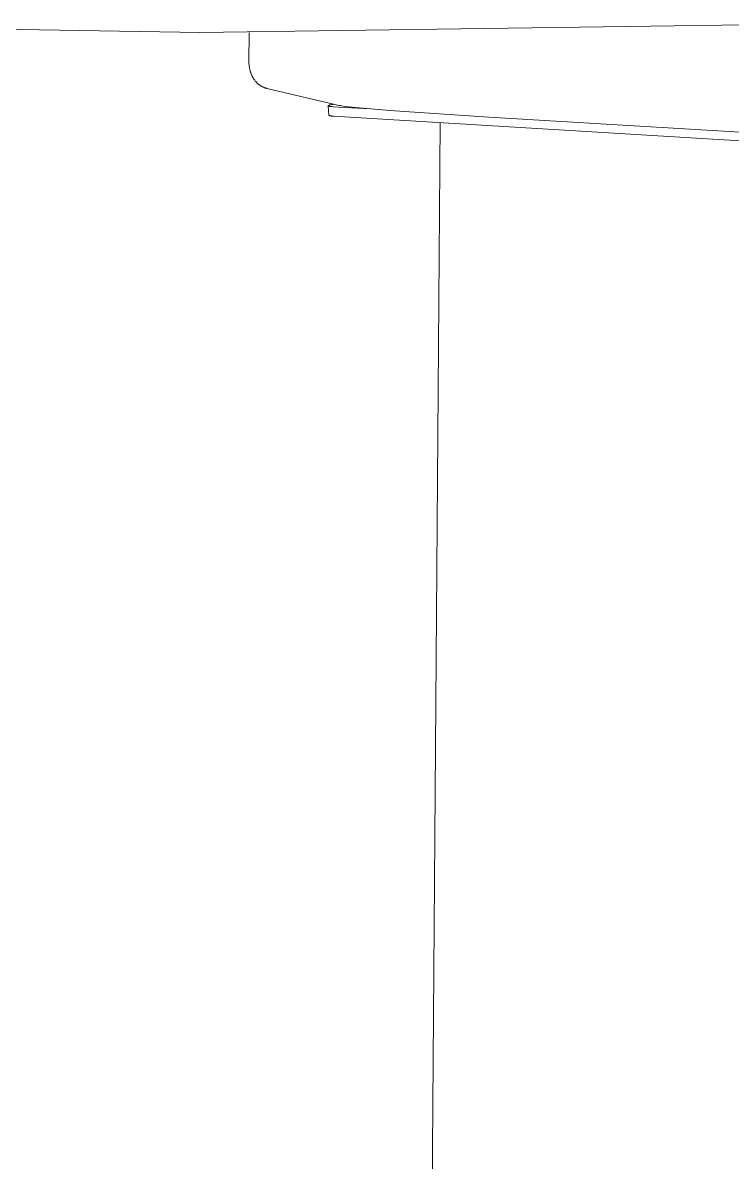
# Model space of a CAD drawing. Header units: inches. Extents: x 34 to 350, y 156 to 377.
# Drawn here: x 147.68 to 157.78, y 226.72 to 242.94 of the extents above; entities that cross this region are included whole.
import ezdxf

# ---------------------------------------------------------------- set-up
doc = ezdxf.new("R2010")
doc.units = ezdxf.units.IN
doc.header["$MEASUREMENT"] = 0
doc.layers.add('DIMS', color=7, linetype='Continuous')

# ---------------------------------------------------------------- blocks, each defined once
blk = doc.blocks.new('block 426')
at = {"layer": 'DIMS', "color": 7, "lineweight": 18, "true_color": 0xffffff}
blk.add_lwpolyline([(152.037, 241.62), (152.031, 241.754)], dxfattribs=at)
blk = doc.blocks.new('block 428')
at = {"layer": 'DIMS', "color": 7, "lineweight": 18, "true_color": 0xffffff}
blk.add_lwpolyline([(153.625, 241.515), (153.338, 203.37)], dxfattribs=at)
blk = doc.blocks.new('block 431')
at = {"layer": 'DIMS', "color": 7, "lineweight": 18, "true_color": 0xffffff}
blk.add_lwpolyline([(152.188, 241.76), (151.159, 242.001)], dxfattribs=at)
blk = doc.blocks.new('block 503')
at = {"layer": 'DIMS', "color": 7, "lineweight": 18, "true_color": 0xffffff}
blk.add_lwpolyline([(158.304, 242.91), (150.203, 242.796)], dxfattribs=at)
blk = doc.blocks.new('block 504')
at = {"layer": 'DIMS', "color": 7, "lineweight": 18, "true_color": 0xffffff}
blk.add_lwpolyline([(150.203, 242.796), (141.926, 242.936)], dxfattribs=at)
blk = doc.blocks.new('block 766')
at = {"layer": 'DIMS', "color": 7, "lineweight": 18, "true_color": 0xffffff}
blk.add_lwpolyline([(152.1, 241.741), (152.085, 241.742)], dxfattribs=at)
blk = doc.blocks.new('block 767')
at = {"layer": 'DIMS', "color": 7, "lineweight": 18, "true_color": 0xffffff}
blk.add_lwpolyline([(152.085, 241.742), (152.071, 241.743)], dxfattribs=at)
blk = doc.blocks.new('block 768')
at = {"layer": 'DIMS', "color": 7, "lineweight": 18, "true_color": 0xffffff}
blk.add_lwpolyline([(152.071, 241.743), (152.059, 241.745)], dxfattribs=at)
blk = doc.blocks.new('block 769')
at = {"layer": 'DIMS', "color": 7, "lineweight": 18, "true_color": 0xffffff}
blk.add_lwpolyline([(152.059, 241.745), (152.054, 241.745)], dxfattribs=at)
blk = doc.blocks.new('block 770')
at = {"layer": 'DIMS', "color": 7, "lineweight": 18, "true_color": 0xffffff}
blk.add_lwpolyline([(152.054, 241.745), (152.049, 241.746)], dxfattribs=at)
blk = doc.blocks.new('block 771')
at = {"layer": 'DIMS', "color": 7, "lineweight": 18, "true_color": 0xffffff}
blk.add_lwpolyline([(152.049, 241.746), (152.047, 241.747)], dxfattribs=at)
blk = doc.blocks.new('block 772')
at = {"layer": 'DIMS', "color": 7, "lineweight": 18, "true_color": 0xffffff}
blk.add_lwpolyline([(152.047, 241.747), (152.044, 241.747)], dxfattribs=at)
blk = doc.blocks.new('block 773')
at = {"layer": 'DIMS', "color": 7, "lineweight": 18, "true_color": 0xffffff}
blk.add_lwpolyline([(152.044, 241.747), (152.043, 241.748)], dxfattribs=at)
blk = doc.blocks.new('block 774')
at = {"layer": 'DIMS', "color": 7, "lineweight": 18, "true_color": 0xffffff}
blk.add_lwpolyline([(152.043, 241.748), (152.041, 241.748)], dxfattribs=at)
blk = doc.blocks.new('block 775')
at = {"layer": 'DIMS', "color": 7, "lineweight": 18, "true_color": 0xffffff}
blk.add_lwpolyline([(152.041, 241.748), (152.039, 241.749)], dxfattribs=at)
blk = doc.blocks.new('block 776')
at = {"layer": 'DIMS', "color": 7, "lineweight": 18, "true_color": 0xffffff}
blk.add_lwpolyline([(152.039, 241.749), (152.038, 241.749)], dxfattribs=at)
blk = doc.blocks.new('block 777')
at = {"layer": 'DIMS', "color": 7, "lineweight": 18, "true_color": 0xffffff}
blk.add_lwpolyline([(152.038, 241.749), (152.038, 241.749)], dxfattribs=at)
blk = doc.blocks.new('block 778')
at = {"layer": 'DIMS', "color": 7, "lineweight": 18, "true_color": 0xffffff}
blk.add_lwpolyline([(152.038, 241.749), (152.037, 241.749)], dxfattribs=at)
blk = doc.blocks.new('block 779')
at = {"layer": 'DIMS', "color": 7, "lineweight": 18, "true_color": 0xffffff}
blk.add_lwpolyline([(152.037, 241.749), (152.036, 241.75)], dxfattribs=at)
blk = doc.blocks.new('block 780')
at = {"layer": 'DIMS', "color": 7, "lineweight": 18, "true_color": 0xffffff}
blk.add_lwpolyline([(152.036, 241.75), (152.035, 241.75)], dxfattribs=at)
blk = doc.blocks.new('block 781')
at = {"layer": 'DIMS', "color": 7, "lineweight": 18, "true_color": 0xffffff}
blk.add_lwpolyline([(152.035, 241.75), (152.035, 241.75)], dxfattribs=at)
blk = doc.blocks.new('block 782')
at = {"layer": 'DIMS', "color": 7, "lineweight": 18, "true_color": 0xffffff}
blk.add_lwpolyline([(152.035, 241.75), (152.034, 241.751)], dxfattribs=at)
blk = doc.blocks.new('block 783')
at = {"layer": 'DIMS', "color": 7, "lineweight": 18, "true_color": 0xffffff}
blk.add_lwpolyline([(152.034, 241.751), (152.034, 241.751)], dxfattribs=at)
blk = doc.blocks.new('block 784')
at = {"layer": 'DIMS', "color": 7, "lineweight": 18, "true_color": 0xffffff}
blk.add_lwpolyline([(152.034, 241.751), (152.034, 241.751)], dxfattribs=at)
blk = doc.blocks.new('block 785')
at = {"layer": 'DIMS', "color": 7, "lineweight": 18, "true_color": 0xffffff}
blk.add_lwpolyline([(152.034, 241.751), (152.033, 241.751)], dxfattribs=at)
blk = doc.blocks.new('block 786')
at = {"layer": 'DIMS', "color": 7, "lineweight": 18, "true_color": 0xffffff}
blk.add_lwpolyline([(152.033, 241.751), (152.033, 241.751)], dxfattribs=at)
blk = doc.blocks.new('block 787')
at = {"layer": 'DIMS', "color": 7, "lineweight": 18, "true_color": 0xffffff}
blk.add_lwpolyline([(152.033, 241.751), (152.033, 241.751)], dxfattribs=at)
blk = doc.blocks.new('block 788')
at = {"layer": 'DIMS', "color": 7, "lineweight": 18, "true_color": 0xffffff}
blk.add_lwpolyline([(152.033, 241.751), (152.033, 241.751)], dxfattribs=at)
blk = doc.blocks.new('block 789')
at = {"layer": 'DIMS', "color": 7, "lineweight": 18, "true_color": 0xffffff}
blk.add_lwpolyline([(152.033, 241.751), (152.032, 241.752)], dxfattribs=at)
blk = doc.blocks.new('block 790')
at = {"layer": 'DIMS', "color": 7, "lineweight": 18, "true_color": 0xffffff}
blk.add_lwpolyline([(152.032, 241.752), (152.032, 241.752)], dxfattribs=at)
blk = doc.blocks.new('block 791')
at = {"layer": 'DIMS', "color": 7, "lineweight": 18, "true_color": 0xffffff}
blk.add_lwpolyline([(152.032, 241.752), (152.032, 241.752)], dxfattribs=at)
blk = doc.blocks.new('block 792')
at = {"layer": 'DIMS', "color": 7, "lineweight": 18, "true_color": 0xffffff}
blk.add_lwpolyline([(152.032, 241.752), (152.032, 241.752)], dxfattribs=at)
blk = doc.blocks.new('block 793')
at = {"layer": 'DIMS', "color": 7, "lineweight": 18, "true_color": 0xffffff}
blk.add_lwpolyline([(152.032, 241.752), (152.032, 241.752)], dxfattribs=at)
blk = doc.blocks.new('block 794')
at = {"layer": 'DIMS', "color": 7, "lineweight": 18, "true_color": 0xffffff}
blk.add_lwpolyline([(152.032, 241.752), (152.032, 241.752)], dxfattribs=at)
blk = doc.blocks.new('block 795')
at = {"layer": 'DIMS', "color": 7, "lineweight": 18, "true_color": 0xffffff}
blk.add_lwpolyline([(152.032, 241.752), (152.032, 241.753)], dxfattribs=at)
blk = doc.blocks.new('block 796')
at = {"layer": 'DIMS', "color": 7, "lineweight": 18, "true_color": 0xffffff}
blk.add_lwpolyline([(152.032, 241.753), (152.031, 241.753)], dxfattribs=at)
blk = doc.blocks.new('block 797')
at = {"layer": 'DIMS', "color": 7, "lineweight": 18, "true_color": 0xffffff}
blk.add_lwpolyline([(152.031, 241.753), (152.031, 241.753)], dxfattribs=at)
blk = doc.blocks.new('block 798')
at = {"layer": 'DIMS', "color": 7, "lineweight": 18, "true_color": 0xffffff}
blk.add_lwpolyline([(152.031, 241.753), (152.031, 241.753)], dxfattribs=at)
blk = doc.blocks.new('block 799')
at = {"layer": 'DIMS', "color": 7, "lineweight": 18, "true_color": 0xffffff}
blk.add_lwpolyline([(152.031, 241.753), (152.031, 241.753)], dxfattribs=at)
blk = doc.blocks.new('block 800')
at = {"layer": 'DIMS', "color": 7, "lineweight": 18, "true_color": 0xffffff}
blk.add_lwpolyline([(152.031, 241.753), (152.031, 241.753)], dxfattribs=at)
blk = doc.blocks.new('block 801')
at = {"layer": 'DIMS', "color": 7, "lineweight": 18, "true_color": 0xffffff}
blk.add_lwpolyline([(152.031, 241.753), (152.031, 241.753)], dxfattribs=at)
blk = doc.blocks.new('block 802')
at = {"layer": 'DIMS', "color": 7, "lineweight": 18, "true_color": 0xffffff}
blk.add_lwpolyline([(152.031, 241.753), (152.031, 241.753)], dxfattribs=at)
blk = doc.blocks.new('block 803')
at = {"layer": 'DIMS', "color": 7, "lineweight": 18, "true_color": 0xffffff}
blk.add_lwpolyline([(152.031, 241.753), (152.031, 241.754)], dxfattribs=at)
blk = doc.blocks.new('block 804')
at = {"layer": 'DIMS', "color": 7, "lineweight": 18, "true_color": 0xffffff}
blk.add_lwpolyline([(152.031, 241.754), (152.031, 241.754)], dxfattribs=at)
blk = doc.blocks.new('block 805')
at = {"layer": 'DIMS', "color": 7, "lineweight": 18, "true_color": 0xffffff}
blk.add_lwpolyline([(152.031, 241.754), (152.031, 241.754)], dxfattribs=at)
blk = doc.blocks.new('block 806')
at = {"layer": 'DIMS', "color": 7, "lineweight": 18, "true_color": 0xffffff}
blk.add_lwpolyline([(152.031, 241.754), (152.031, 241.754)], dxfattribs=at)
blk = doc.blocks.new('block 807')
at = {"layer": 'DIMS', "color": 7, "lineweight": 18, "true_color": 0xffffff}
blk.add_lwpolyline([(152.031, 241.754), (152.031, 241.754)], dxfattribs=at)
blk = doc.blocks.new('block 808')
at = {"layer": 'DIMS', "color": 7, "lineweight": 18, "true_color": 0xffffff}
blk.add_lwpolyline([(152.031, 241.754), (152.031, 241.754)], dxfattribs=at)
blk = doc.blocks.new('block 809')
at = {"layer": 'DIMS', "color": 7, "lineweight": 18, "true_color": 0xffffff}
blk.add_lwpolyline([(152.031, 241.754), (152.031, 241.754)], dxfattribs=at)
blk = doc.blocks.new('block 810')
at = {"layer": 'DIMS', "color": 7, "lineweight": 18, "true_color": 0xffffff}
blk.add_lwpolyline([(152.031, 241.754), (152.031, 241.754)], dxfattribs=at)
blk = doc.blocks.new('block 811')
at = {"layer": 'DIMS', "color": 7, "lineweight": 18, "true_color": 0xffffff}
blk.add_lwpolyline([(152.031, 241.754), (152.031, 241.755)], dxfattribs=at)
blk = doc.blocks.new('block 812')
at = {"layer": 'DIMS', "color": 7, "lineweight": 18, "true_color": 0xffffff}
blk.add_lwpolyline([(152.031, 241.755), (152.031, 241.755)], dxfattribs=at)
blk = doc.blocks.new('block 813')
at = {"layer": 'DIMS', "color": 7, "lineweight": 18, "true_color": 0xffffff}
blk.add_lwpolyline([(152.031, 241.755), (152.031, 241.755)], dxfattribs=at)
blk = doc.blocks.new('block 814')
at = {"layer": 'DIMS', "color": 7, "lineweight": 18, "true_color": 0xffffff}
blk.add_lwpolyline([(152.031, 241.755), (152.031, 241.755)], dxfattribs=at)
blk = doc.blocks.new('block 815')
at = {"layer": 'DIMS', "color": 7, "lineweight": 18, "true_color": 0xffffff}
blk.add_lwpolyline([(152.031, 241.755), (152.031, 241.755)], dxfattribs=at)
blk = doc.blocks.new('block 816')
at = {"layer": 'DIMS', "color": 7, "lineweight": 18, "true_color": 0xffffff}
blk.add_lwpolyline([(152.031, 241.755), (152.031, 241.756)], dxfattribs=at)
blk = doc.blocks.new('block 817')
at = {"layer": 'DIMS', "color": 7, "lineweight": 18, "true_color": 0xffffff}
blk.add_lwpolyline([(152.031, 241.756), (152.031, 241.756)], dxfattribs=at)
blk = doc.blocks.new('block 818')
at = {"layer": 'DIMS', "color": 7, "lineweight": 18, "true_color": 0xffffff}
blk.add_lwpolyline([(152.031, 241.756), (152.031, 241.756)], dxfattribs=at)
blk = doc.blocks.new('block 819')
at = {"layer": 'DIMS', "color": 7, "lineweight": 18, "true_color": 0xffffff}
blk.add_lwpolyline([(152.031, 241.756), (152.031, 241.756)], dxfattribs=at)
blk = doc.blocks.new('block 820')
at = {"layer": 'DIMS', "color": 7, "lineweight": 18, "true_color": 0xffffff}
blk.add_lwpolyline([(152.031, 241.756), (152.031, 241.756)], dxfattribs=at)
blk = doc.blocks.new('block 821')
at = {"layer": 'DIMS', "color": 7, "lineweight": 18, "true_color": 0xffffff}
blk.add_lwpolyline([(152.031, 241.756), (152.031, 241.756)], dxfattribs=at)
blk = doc.blocks.new('block 822')
at = {"layer": 'DIMS', "color": 7, "lineweight": 18, "true_color": 0xffffff}
blk.add_lwpolyline([(152.031, 241.756), (152.032, 241.756)], dxfattribs=at)
blk = doc.blocks.new('block 823')
at = {"layer": 'DIMS', "color": 7, "lineweight": 18, "true_color": 0xffffff}
blk.add_lwpolyline([(152.032, 241.756), (152.032, 241.757)], dxfattribs=at)
blk = doc.blocks.new('block 824')
at = {"layer": 'DIMS', "color": 7, "lineweight": 18, "true_color": 0xffffff}
blk.add_lwpolyline([(152.032, 241.757), (152.032, 241.757)], dxfattribs=at)
blk = doc.blocks.new('block 825')
at = {"layer": 'DIMS', "color": 7, "lineweight": 18, "true_color": 0xffffff}
blk.add_lwpolyline([(152.032, 241.757), (152.032, 241.757)], dxfattribs=at)
blk = doc.blocks.new('block 826')
at = {"layer": 'DIMS', "color": 7, "lineweight": 18, "true_color": 0xffffff}
blk.add_lwpolyline([(152.032, 241.757), (152.032, 241.757)], dxfattribs=at)
blk = doc.blocks.new('block 827')
at = {"layer": 'DIMS', "color": 7, "lineweight": 18, "true_color": 0xffffff}
blk.add_lwpolyline([(152.032, 241.757), (152.032, 241.757)], dxfattribs=at)
blk = doc.blocks.new('block 828')
at = {"layer": 'DIMS', "color": 7, "lineweight": 18, "true_color": 0xffffff}
blk.add_lwpolyline([(152.032, 241.757), (152.033, 241.758)], dxfattribs=at)
blk = doc.blocks.new('block 829')
at = {"layer": 'DIMS', "color": 7, "lineweight": 18, "true_color": 0xffffff}
blk.add_lwpolyline([(152.033, 241.758), (152.033, 241.758)], dxfattribs=at)
blk = doc.blocks.new('block 830')
at = {"layer": 'DIMS', "color": 7, "lineweight": 18, "true_color": 0xffffff}
blk.add_lwpolyline([(152.033, 241.758), (152.033, 241.758)], dxfattribs=at)
blk = doc.blocks.new('block 831')
at = {"layer": 'DIMS', "color": 7, "lineweight": 18, "true_color": 0xffffff}
blk.add_lwpolyline([(152.033, 241.758), (152.033, 241.758)], dxfattribs=at)
blk = doc.blocks.new('block 832')
at = {"layer": 'DIMS', "color": 7, "lineweight": 18, "true_color": 0xffffff}
blk.add_lwpolyline([(152.033, 241.758), (152.034, 241.758)], dxfattribs=at)
blk = doc.blocks.new('block 833')
at = {"layer": 'DIMS', "color": 7, "lineweight": 18, "true_color": 0xffffff}
blk.add_lwpolyline([(152.034, 241.758), (152.034, 241.758)], dxfattribs=at)
blk = doc.blocks.new('block 834')
at = {"layer": 'DIMS', "color": 7, "lineweight": 18, "true_color": 0xffffff}
blk.add_lwpolyline([(152.034, 241.758), (152.034, 241.759)], dxfattribs=at)
blk = doc.blocks.new('block 835')
at = {"layer": 'DIMS', "color": 7, "lineweight": 18, "true_color": 0xffffff}
blk.add_lwpolyline([(152.034, 241.759), (152.034, 241.759)], dxfattribs=at)
blk = doc.blocks.new('block 836')
at = {"layer": 'DIMS', "color": 7, "lineweight": 18, "true_color": 0xffffff}
blk.add_lwpolyline([(152.034, 241.759), (152.035, 241.759)], dxfattribs=at)
blk = doc.blocks.new('block 837')
at = {"layer": 'DIMS', "color": 7, "lineweight": 18, "true_color": 0xffffff}
blk.add_lwpolyline([(152.035, 241.759), (152.036, 241.76)], dxfattribs=at)
blk = doc.blocks.new('block 838')
at = {"layer": 'DIMS', "color": 7, "lineweight": 18, "true_color": 0xffffff}
blk.add_lwpolyline([(152.036, 241.76), (152.037, 241.76)], dxfattribs=at)
blk = doc.blocks.new('block 839')
at = {"layer": 'DIMS', "color": 7, "lineweight": 18, "true_color": 0xffffff}
blk.add_lwpolyline([(152.037, 241.76), (152.037, 241.76)], dxfattribs=at)
blk = doc.blocks.new('block 840')
at = {"layer": 'DIMS', "color": 7, "lineweight": 18, "true_color": 0xffffff}
blk.add_lwpolyline([(152.037, 241.76), (152.038, 241.761)], dxfattribs=at)
blk = doc.blocks.new('block 841')
at = {"layer": 'DIMS', "color": 7, "lineweight": 18, "true_color": 0xffffff}
blk.add_lwpolyline([(152.038, 241.761), (152.04, 241.761)], dxfattribs=at)
blk = doc.blocks.new('block 842')
at = {"layer": 'DIMS', "color": 7, "lineweight": 18, "true_color": 0xffffff}
blk.add_lwpolyline([(152.04, 241.761), (152.042, 241.762)], dxfattribs=at)
blk = doc.blocks.new('block 843')
at = {"layer": 'DIMS', "color": 7, "lineweight": 18, "true_color": 0xffffff}
blk.add_lwpolyline([(152.042, 241.762), (152.044, 241.763)], dxfattribs=at)
blk = doc.blocks.new('block 844')
at = {"layer": 'DIMS', "color": 7, "lineweight": 18, "true_color": 0xffffff}
blk.add_lwpolyline([(152.044, 241.763), (152.046, 241.763)], dxfattribs=at)
blk = doc.blocks.new('block 845')
at = {"layer": 'DIMS', "color": 7, "lineweight": 18, "true_color": 0xffffff}
blk.add_lwpolyline([(152.046, 241.763), (152.048, 241.764)], dxfattribs=at)
blk = doc.blocks.new('block 846')
at = {"layer": 'DIMS', "color": 7, "lineweight": 18, "true_color": 0xffffff}
blk.add_lwpolyline([(152.048, 241.764), (152.053, 241.766)], dxfattribs=at)
blk = doc.blocks.new('block 847')
at = {"layer": 'DIMS', "color": 7, "lineweight": 18, "true_color": 0xffffff}
blk.add_lwpolyline([(152.053, 241.766), (152.059, 241.767)], dxfattribs=at)
blk = doc.blocks.new('block 848')
at = {"layer": 'DIMS', "color": 7, "lineweight": 18, "true_color": 0xffffff}
blk.add_lwpolyline([(152.059, 241.767), (152.065, 241.769)], dxfattribs=at)
blk = doc.blocks.new('block 849')
at = {"layer": 'DIMS', "color": 7, "lineweight": 18, "true_color": 0xffffff}
blk.add_lwpolyline([(152.065, 241.769), (152.079, 241.772)], dxfattribs=at)
blk = doc.blocks.new('block 850')
at = {"layer": 'DIMS', "color": 7, "lineweight": 18, "true_color": 0xffffff}
blk.add_lwpolyline([(152.079, 241.772), (152.096, 241.774)], dxfattribs=at)
blk = doc.blocks.new('block 851')
at = {"layer": 'DIMS', "color": 7, "lineweight": 18, "true_color": 0xffffff}
blk.add_lwpolyline([(152.096, 241.774), (152.114, 241.777)], dxfattribs=at)
blk = doc.blocks.new('block 852')
at = {"layer": 'DIMS', "color": 7, "lineweight": 18, "true_color": 0xffffff}
blk.add_lwpolyline([(152.037, 241.62), (152.041, 241.619)], dxfattribs=at)
blk = doc.blocks.new('block 853')
at = {"layer": 'DIMS', "color": 7, "lineweight": 18, "true_color": 0xffffff}
blk.add_lwpolyline([(152.041, 241.619), (152.044, 241.617)], dxfattribs=at)
blk = doc.blocks.new('block 854')
at = {"layer": 'DIMS', "color": 7, "lineweight": 18, "true_color": 0xffffff}
blk.add_lwpolyline([(152.044, 241.617), (152.048, 241.615)], dxfattribs=at)
blk = doc.blocks.new('block 855')
at = {"layer": 'DIMS', "color": 7, "lineweight": 18, "true_color": 0xffffff}
blk.add_lwpolyline([(152.048, 241.615), (152.052, 241.614)], dxfattribs=at)
blk = doc.blocks.new('block 856')
at = {"layer": 'DIMS', "color": 7, "lineweight": 18, "true_color": 0xffffff}
blk.add_lwpolyline([(152.052, 241.614), (152.056, 241.612)], dxfattribs=at)
blk = doc.blocks.new('block 857')
at = {"layer": 'DIMS', "color": 7, "lineweight": 18, "true_color": 0xffffff}
blk.add_lwpolyline([(152.056, 241.612), (152.059, 241.611)], dxfattribs=at)
blk = doc.blocks.new('block 858')
at = {"layer": 'DIMS', "color": 7, "lineweight": 18, "true_color": 0xffffff}
blk.add_lwpolyline([(152.059, 241.611), (152.063, 241.61)], dxfattribs=at)
blk = doc.blocks.new('block 859')
at = {"layer": 'DIMS', "color": 7, "lineweight": 18, "true_color": 0xffffff}
blk.add_lwpolyline([(152.063, 241.61), (152.067, 241.609)], dxfattribs=at)
blk = doc.blocks.new('block 860')
at = {"layer": 'DIMS', "color": 7, "lineweight": 18, "true_color": 0xffffff}
blk.add_lwpolyline([(152.067, 241.609), (152.071, 241.609)], dxfattribs=at)
blk = doc.blocks.new('block 861')
at = {"layer": 'DIMS', "color": 7, "lineweight": 18, "true_color": 0xffffff}
blk.add_lwpolyline([(152.071, 241.609), (152.075, 241.608)], dxfattribs=at)
blk = doc.blocks.new('block 862')
at = {"layer": 'DIMS', "color": 7, "lineweight": 18, "true_color": 0xffffff}
blk.add_lwpolyline([(152.075, 241.608), (152.079, 241.607)], dxfattribs=at)
blk = doc.blocks.new('block 863')
at = {"layer": 'DIMS', "color": 7, "lineweight": 18, "true_color": 0xffffff}
blk.add_lwpolyline([(152.079, 241.607), (152.083, 241.607)], dxfattribs=at)
blk = doc.blocks.new('block 864')
at = {"layer": 'DIMS', "color": 7, "lineweight": 18, "true_color": 0xffffff}
blk.add_lwpolyline([(152.083, 241.607), (152.087, 241.606)], dxfattribs=at)
blk = doc.blocks.new('block 865')
at = {"layer": 'DIMS', "color": 7, "lineweight": 18, "true_color": 0xffffff}
blk.add_lwpolyline([(152.087, 241.606), (152.091, 241.606)], dxfattribs=at)
blk = doc.blocks.new('block 866')
at = {"layer": 'DIMS', "color": 7, "lineweight": 18, "true_color": 0xffffff}
blk.add_lwpolyline([(152.091, 241.606), (152.095, 241.606)], dxfattribs=at)
blk = doc.blocks.new('block 867')
at = {"layer": 'DIMS', "color": 7, "lineweight": 18, "true_color": 0xffffff}
blk.add_lwpolyline([(152.095, 241.606), (152.099, 241.606)], dxfattribs=at)
blk = doc.blocks.new('block 868')
at = {"layer": 'DIMS', "color": 7, "lineweight": 18, "true_color": 0xffffff}
blk.add_lwpolyline([(152.099, 241.606), (152.103, 241.607)], dxfattribs=at)
blk = doc.blocks.new('block 869')
at = {"layer": 'DIMS', "color": 7, "lineweight": 18, "true_color": 0xffffff}
blk.add_lwpolyline([(152.103, 241.607), (152.107, 241.607)], dxfattribs=at)
blk = doc.blocks.new('block 873')
at = {"layer": 'DIMS', "color": 7, "lineweight": 18, "true_color": 0xffffff}
blk.add_lwpolyline([(169.478, 240.553), (152.107, 241.607)], dxfattribs=at)
blk = doc.blocks.new('block 875')
at = {"layer": 'DIMS', "color": 7, "lineweight": 18, "true_color": 0xffffff}
blk.add_lwpolyline([(152.1, 241.741), (152.617, 241.71)], dxfattribs=at)
blk = doc.blocks.new('block 1119')
at = {"layer": 'DIMS', "color": 7, "lineweight": 18, "true_color": 0xffffff}
blk.add_lwpolyline([(169.352, 240.695), (154.314, 241.591)], dxfattribs=at)
blk = doc.blocks.new('block 1120')
at = {"layer": 'DIMS', "color": 7, "lineweight": 18, "true_color": 0xffffff}
blk.add_lwpolyline([(152.188, 241.76), (152.195, 241.758)], dxfattribs=at)
blk = doc.blocks.new('block 1121')
at = {"layer": 'DIMS', "color": 7, "lineweight": 18, "true_color": 0xffffff}
blk.add_lwpolyline([(152.195, 241.758), (152.203, 241.757)], dxfattribs=at)
blk = doc.blocks.new('block 1122')
at = {"layer": 'DIMS', "color": 7, "lineweight": 18, "true_color": 0xffffff}
blk.add_lwpolyline([(152.203, 241.757), (152.221, 241.753)], dxfattribs=at)
blk = doc.blocks.new('block 1123')
at = {"layer": 'DIMS', "color": 7, "lineweight": 18, "true_color": 0xffffff}
blk.add_lwpolyline([(152.221, 241.753), (152.27, 241.746)], dxfattribs=at)
blk = doc.blocks.new('block 1124')
at = {"layer": 'DIMS', "color": 7, "lineweight": 18, "true_color": 0xffffff}
blk.add_lwpolyline([(152.27, 241.746), (152.42, 241.729)], dxfattribs=at)
blk = doc.blocks.new('block 1125')
at = {"layer": 'DIMS', "color": 7, "lineweight": 18, "true_color": 0xffffff}
blk.add_lwpolyline([(152.42, 241.729), (152.906, 241.686)], dxfattribs=at)
blk = doc.blocks.new('block 1126')
at = {"layer": 'DIMS', "color": 7, "lineweight": 18, "true_color": 0xffffff}
blk.add_lwpolyline([(152.906, 241.686), (154.314, 241.591)], dxfattribs=at)
blk = doc.blocks.new('block 1155')
at = {"layer": 'DIMS', "color": 7, "lineweight": 18, "true_color": 0xffffff}
blk.add_lwpolyline([(150.902, 242.381), (150.904, 242.796)], dxfattribs=at)
blk = doc.blocks.new('block 1156')
at = {"layer": 'DIMS', "color": 7, "lineweight": 18, "true_color": 0xffffff}
blk.add_lwpolyline([(150.902, 242.381), (150.902, 242.366)], dxfattribs=at)
blk = doc.blocks.new('block 1157')
at = {"layer": 'DIMS', "color": 7, "lineweight": 18, "true_color": 0xffffff}
blk.add_lwpolyline([(150.902, 242.366), (150.903, 242.35)], dxfattribs=at)
blk = doc.blocks.new('block 1158')
at = {"layer": 'DIMS', "color": 7, "lineweight": 18, "true_color": 0xffffff}
blk.add_lwpolyline([(150.903, 242.35), (150.904, 242.335)], dxfattribs=at)
blk = doc.blocks.new('block 1159')
at = {"layer": 'DIMS', "color": 7, "lineweight": 18, "true_color": 0xffffff}
blk.add_lwpolyline([(150.904, 242.335), (150.906, 242.319)], dxfattribs=at)
blk = doc.blocks.new('block 1160')
at = {"layer": 'DIMS', "color": 7, "lineweight": 18, "true_color": 0xffffff}
blk.add_lwpolyline([(150.906, 242.319), (150.908, 242.304)], dxfattribs=at)
blk = doc.blocks.new('block 1161')
at = {"layer": 'DIMS', "color": 7, "lineweight": 18, "true_color": 0xffffff}
blk.add_lwpolyline([(150.908, 242.304), (150.911, 242.288)], dxfattribs=at)
blk = doc.blocks.new('block 1162')
at = {"layer": 'DIMS', "color": 7, "lineweight": 18, "true_color": 0xffffff}
blk.add_lwpolyline([(150.911, 242.288), (150.913, 242.28)], dxfattribs=at)
blk = doc.blocks.new('block 1163')
at = {"layer": 'DIMS', "color": 7, "lineweight": 18, "true_color": 0xffffff}
blk.add_lwpolyline([(150.913, 242.28), (150.914, 242.272)], dxfattribs=at)
blk = doc.blocks.new('block 1164')
at = {"layer": 'DIMS', "color": 7, "lineweight": 18, "true_color": 0xffffff}
blk.add_lwpolyline([(150.914, 242.272), (150.916, 242.264)], dxfattribs=at)
blk = doc.blocks.new('block 1165')
at = {"layer": 'DIMS', "color": 7, "lineweight": 18, "true_color": 0xffffff}
blk.add_lwpolyline([(150.916, 242.264), (150.918, 242.257)], dxfattribs=at)
blk = doc.blocks.new('block 1166')
at = {"layer": 'DIMS', "color": 7, "lineweight": 18, "true_color": 0xffffff}
blk.add_lwpolyline([(150.918, 242.257), (150.92, 242.248)], dxfattribs=at)
blk = doc.blocks.new('block 1167')
at = {"layer": 'DIMS', "color": 7, "lineweight": 18, "true_color": 0xffffff}
blk.add_lwpolyline([(150.92, 242.248), (150.923, 242.241)], dxfattribs=at)
blk = doc.blocks.new('block 1168')
at = {"layer": 'DIMS', "color": 7, "lineweight": 18, "true_color": 0xffffff}
blk.add_lwpolyline([(150.923, 242.241), (150.925, 242.233)], dxfattribs=at)
blk = doc.blocks.new('block 1169')
at = {"layer": 'DIMS', "color": 7, "lineweight": 18, "true_color": 0xffffff}
blk.add_lwpolyline([(150.925, 242.233), (150.928, 242.226)], dxfattribs=at)
blk = doc.blocks.new('block 1170')
at = {"layer": 'DIMS', "color": 7, "lineweight": 18, "true_color": 0xffffff}
blk.add_lwpolyline([(150.928, 242.226), (150.93, 242.218)], dxfattribs=at)
blk = doc.blocks.new('block 1171')
at = {"layer": 'DIMS', "color": 7, "lineweight": 18, "true_color": 0xffffff}
blk.add_lwpolyline([(150.93, 242.218), (150.933, 242.21)], dxfattribs=at)
blk = doc.blocks.new('block 1172')
at = {"layer": 'DIMS', "color": 7, "lineweight": 18, "true_color": 0xffffff}
blk.add_lwpolyline([(150.933, 242.21), (150.936, 242.203)], dxfattribs=at)
blk = doc.blocks.new('block 1173')
at = {"layer": 'DIMS', "color": 7, "lineweight": 18, "true_color": 0xffffff}
blk.add_lwpolyline([(150.936, 242.203), (150.939, 242.196)], dxfattribs=at)
blk = doc.blocks.new('block 1174')
at = {"layer": 'DIMS', "color": 7, "lineweight": 18, "true_color": 0xffffff}
blk.add_lwpolyline([(150.939, 242.196), (150.943, 242.188)], dxfattribs=at)
blk = doc.blocks.new('block 1175')
at = {"layer": 'DIMS', "color": 7, "lineweight": 18, "true_color": 0xffffff}
blk.add_lwpolyline([(150.943, 242.188), (150.946, 242.181)], dxfattribs=at)
blk = doc.blocks.new('block 1176')
at = {"layer": 'DIMS', "color": 7, "lineweight": 18, "true_color": 0xffffff}
blk.add_lwpolyline([(150.946, 242.181), (150.95, 242.173)], dxfattribs=at)
blk = doc.blocks.new('block 1177')
at = {"layer": 'DIMS', "color": 7, "lineweight": 18, "true_color": 0xffffff}
blk.add_lwpolyline([(150.95, 242.173), (150.953, 242.166)], dxfattribs=at)
blk = doc.blocks.new('block 1178')
at = {"layer": 'DIMS', "color": 7, "lineweight": 18, "true_color": 0xffffff}
blk.add_lwpolyline([(150.953, 242.166), (150.958, 242.159)], dxfattribs=at)
blk = doc.blocks.new('block 1179')
at = {"layer": 'DIMS', "color": 7, "lineweight": 18, "true_color": 0xffffff}
blk.add_lwpolyline([(150.958, 242.159), (150.961, 242.152)], dxfattribs=at)
blk = doc.blocks.new('block 1180')
at = {"layer": 'DIMS', "color": 7, "lineweight": 18, "true_color": 0xffffff}
blk.add_lwpolyline([(150.961, 242.152), (150.966, 242.146)], dxfattribs=at)
blk = doc.blocks.new('block 1181')
at = {"layer": 'DIMS', "color": 7, "lineweight": 18, "true_color": 0xffffff}
blk.add_lwpolyline([(150.966, 242.146), (150.97, 242.139)], dxfattribs=at)
blk = doc.blocks.new('block 1182')
at = {"layer": 'DIMS', "color": 7, "lineweight": 18, "true_color": 0xffffff}
blk.add_lwpolyline([(150.97, 242.139), (150.974, 242.132)], dxfattribs=at)
blk = doc.blocks.new('block 1183')
at = {"layer": 'DIMS', "color": 7, "lineweight": 18, "true_color": 0xffffff}
blk.add_lwpolyline([(150.974, 242.132), (150.979, 242.125)], dxfattribs=at)
blk = doc.blocks.new('block 1184')
at = {"layer": 'DIMS', "color": 7, "lineweight": 18, "true_color": 0xffffff}
blk.add_lwpolyline([(150.979, 242.125), (150.984, 242.119)], dxfattribs=at)
blk = doc.blocks.new('block 1185')
at = {"layer": 'DIMS', "color": 7, "lineweight": 18, "true_color": 0xffffff}
blk.add_lwpolyline([(150.984, 242.119), (150.988, 242.113)], dxfattribs=at)
blk = doc.blocks.new('block 1186')
at = {"layer": 'DIMS', "color": 7, "lineweight": 18, "true_color": 0xffffff}
blk.add_lwpolyline([(150.988, 242.113), (150.993, 242.106)], dxfattribs=at)
blk = doc.blocks.new('block 1187')
at = {"layer": 'DIMS', "color": 7, "lineweight": 18, "true_color": 0xffffff}
blk.add_lwpolyline([(150.993, 242.106), (150.999, 242.101)], dxfattribs=at)
blk = doc.blocks.new('block 1188')
at = {"layer": 'DIMS', "color": 7, "lineweight": 18, "true_color": 0xffffff}
blk.add_lwpolyline([(150.999, 242.101), (151.003, 242.095)], dxfattribs=at)
blk = doc.blocks.new('block 1189')
at = {"layer": 'DIMS', "color": 7, "lineweight": 18, "true_color": 0xffffff}
blk.add_lwpolyline([(151.003, 242.095), (151.009, 242.089)], dxfattribs=at)
blk = doc.blocks.new('block 1190')
at = {"layer": 'DIMS', "color": 7, "lineweight": 18, "true_color": 0xffffff}
blk.add_lwpolyline([(151.009, 242.089), (151.014, 242.083)], dxfattribs=at)
blk = doc.blocks.new('block 1191')
at = {"layer": 'DIMS', "color": 7, "lineweight": 18, "true_color": 0xffffff}
blk.add_lwpolyline([(151.014, 242.083), (151.02, 242.078)], dxfattribs=at)
blk = doc.blocks.new('block 1192')
at = {"layer": 'DIMS', "color": 7, "lineweight": 18, "true_color": 0xffffff}
blk.add_lwpolyline([(151.02, 242.078), (151.025, 242.073)], dxfattribs=at)
blk = doc.blocks.new('block 1193')
at = {"layer": 'DIMS', "color": 7, "lineweight": 18, "true_color": 0xffffff}
blk.add_lwpolyline([(151.025, 242.073), (151.031, 242.068)], dxfattribs=at)
blk = doc.blocks.new('block 1194')
at = {"layer": 'DIMS', "color": 7, "lineweight": 18, "true_color": 0xffffff}
blk.add_lwpolyline([(151.031, 242.068), (151.037, 242.063)], dxfattribs=at)
blk = doc.blocks.new('block 1195')
at = {"layer": 'DIMS', "color": 7, "lineweight": 18, "true_color": 0xffffff}
blk.add_lwpolyline([(151.037, 242.063), (151.043, 242.058)], dxfattribs=at)
blk = doc.blocks.new('block 1196')
at = {"layer": 'DIMS', "color": 7, "lineweight": 18, "true_color": 0xffffff}
blk.add_lwpolyline([(151.043, 242.058), (151.049, 242.053)], dxfattribs=at)
blk = doc.blocks.new('block 1197')
at = {"layer": 'DIMS', "color": 7, "lineweight": 18, "true_color": 0xffffff}
blk.add_lwpolyline([(151.049, 242.053), (151.055, 242.049)], dxfattribs=at)
blk = doc.blocks.new('block 1198')
at = {"layer": 'DIMS', "color": 7, "lineweight": 18, "true_color": 0xffffff}
blk.add_lwpolyline([(151.055, 242.049), (151.061, 242.044)], dxfattribs=at)
blk = doc.blocks.new('block 1199')
at = {"layer": 'DIMS', "color": 7, "lineweight": 18, "true_color": 0xffffff}
blk.add_lwpolyline([(151.061, 242.044), (151.067, 242.04)], dxfattribs=at)
blk = doc.blocks.new('block 1200')
at = {"layer": 'DIMS', "color": 7, "lineweight": 18, "true_color": 0xffffff}
blk.add_lwpolyline([(151.067, 242.04), (151.073, 242.036)], dxfattribs=at)
blk = doc.blocks.new('block 1201')
at = {"layer": 'DIMS', "color": 7, "lineweight": 18, "true_color": 0xffffff}
blk.add_lwpolyline([(151.073, 242.036), (151.079, 242.033)], dxfattribs=at)
blk = doc.blocks.new('block 1202')
at = {"layer": 'DIMS', "color": 7, "lineweight": 18, "true_color": 0xffffff}
blk.add_lwpolyline([(151.079, 242.033), (151.086, 242.029)], dxfattribs=at)
blk = doc.blocks.new('block 1203')
at = {"layer": 'DIMS', "color": 7, "lineweight": 18, "true_color": 0xffffff}
blk.add_lwpolyline([(151.086, 242.029), (151.093, 242.026)], dxfattribs=at)
blk = doc.blocks.new('block 1204')
at = {"layer": 'DIMS', "color": 7, "lineweight": 18, "true_color": 0xffffff}
blk.add_lwpolyline([(151.093, 242.026), (151.099, 242.022)], dxfattribs=at)
blk = doc.blocks.new('block 1205')
at = {"layer": 'DIMS', "color": 7, "lineweight": 18, "true_color": 0xffffff}
blk.add_lwpolyline([(151.099, 242.022), (151.105, 242.02)], dxfattribs=at)
blk = doc.blocks.new('block 1206')
at = {"layer": 'DIMS', "color": 7, "lineweight": 18, "true_color": 0xffffff}
blk.add_lwpolyline([(151.105, 242.02), (151.112, 242.016)], dxfattribs=at)
blk = doc.blocks.new('block 1207')
at = {"layer": 'DIMS', "color": 7, "lineweight": 18, "true_color": 0xffffff}
blk.add_lwpolyline([(151.112, 242.016), (151.119, 242.013)], dxfattribs=at)
blk = doc.blocks.new('block 1208')
at = {"layer": 'DIMS', "color": 7, "lineweight": 18, "true_color": 0xffffff}
blk.add_lwpolyline([(151.119, 242.013), (151.125, 242.011)], dxfattribs=at)
blk = doc.blocks.new('block 1209')
at = {"layer": 'DIMS', "color": 7, "lineweight": 18, "true_color": 0xffffff}
blk.add_lwpolyline([(151.125, 242.011), (151.132, 242.009)], dxfattribs=at)
blk = doc.blocks.new('block 1210')
at = {"layer": 'DIMS', "color": 7, "lineweight": 18, "true_color": 0xffffff}
blk.add_lwpolyline([(151.132, 242.009), (151.139, 242.007)], dxfattribs=at)
blk = doc.blocks.new('block 1211')
at = {"layer": 'DIMS', "color": 7, "lineweight": 18, "true_color": 0xffffff}
blk.add_lwpolyline([(151.139, 242.007), (151.145, 242.005)], dxfattribs=at)
blk = doc.blocks.new('block 1212')
at = {"layer": 'DIMS', "color": 7, "lineweight": 18, "true_color": 0xffffff}
blk.add_lwpolyline([(151.145, 242.005), (151.152, 242.003)], dxfattribs=at)
blk = doc.blocks.new('block 1213')
at = {"layer": 'DIMS', "color": 7, "lineweight": 18, "true_color": 0xffffff}
blk.add_lwpolyline([(151.152, 242.003), (151.159, 242.001)], dxfattribs=at)

msp = doc.modelspace()

# ---------------------------------------------------------------- block references
at = {"layer": 'DIMS'}
for name in ['block 504', 'block 503', 'block 1155', 'block 1156', 'block 1157', 'block 1158', 'block 1159', 'block 1160', 'block 1161', 'block 1162', 'block 1163', 'block 1164', 'block 1165', 'block 1166', 'block 1167', 'block 1168', 'block 1169', 'block 1170', 'block 1171', 'block 1172', 'block 1173', 'block 1174', 'block 1175', 'block 1176', 'block 1177', 'block 1178', 'block 1179', 'block 1180', 'block 1181', 'block 1182', 'block 1183', 'block 1184', 'block 1185', 'block 1186', 'block 1187', 'block 1188', 'block 1189', 'block 1190', 'block 1191', 'block 1192', 'block 1193', 'block 1194', 'block 1195', 'block 1196', 'block 1197', 'block 1198', 'block 1199', 'block 1200', 'block 1201', 'block 1202', 'block 1203', 'block 1204', 'block 1205', 'block 1206', 'block 1207', 'block 1208', 'block 1209', 'block 1210', 'block 1211', 'block 1212', 'block 1213', 'block 431', 'block 816', 'block 817', 'block 818', 'block 819', 'block 820', 'block 821', 'block 822', 'block 811', 'block 812', 'block 813', 'block 814', 'block 815', 'block 426', 'block 803', 'block 804', 'block 805', 'block 806', 'block 807', 'block 808', 'block 809', 'block 810', 'block 796', 'block 797', 'block 798', 'block 799', 'block 800', 'block 801', 'block 802', 'block 828', 'block 823', 'block 824', 'block 825', 'block 826', 'block 827', 'block 795', 'block 789', 'block 790', 'block 791', 'block 792', 'block 793', 'block 794', 'block 829', 'block 830', 'block 831', 'block 832', 'block 785', 'block 786', 'block 787', 'block 788', 'block 834', 'block 835', 'block 836', 'block 833', 'block 782', 'block 783', 'block 784', 'block 837', 'block 780', 'block 781', 'block 838', 'block 779', 'block 840', 'block 839', 'block 778', 'block 841', 'block 776', 'block 777', 'block 775', 'block 842', 'block 774', 'block 843', 'block 773', 'block 844', 'block 772', 'block 845', 'block 771', 'block 846', 'block 770', 'block 847', 'block 769', 'block 848', 'block 768', 'block 849', 'block 767', 'block 850', 'block 766', 'block 851', 'block 875', 'block 1120', 'block 1121', 'block 1122', 'block 1123', 'block 1124', 'block 1125', 'block 1126', 'block 852', 'block 853', 'block 854', 'block 855', 'block 856', 'block 857', 'block 858', 'block 859', 'block 860', 'block 861', 'block 862', 'block 863', 'block 864', 'block 865', 'block 866', 'block 867', 'block 868', 'block 869', 'block 873', 'block 428', 'block 1119']:
    msp.add_blockref(name, (0, 0), dxfattribs=at)

doc.saveas('drawing.dxf')
